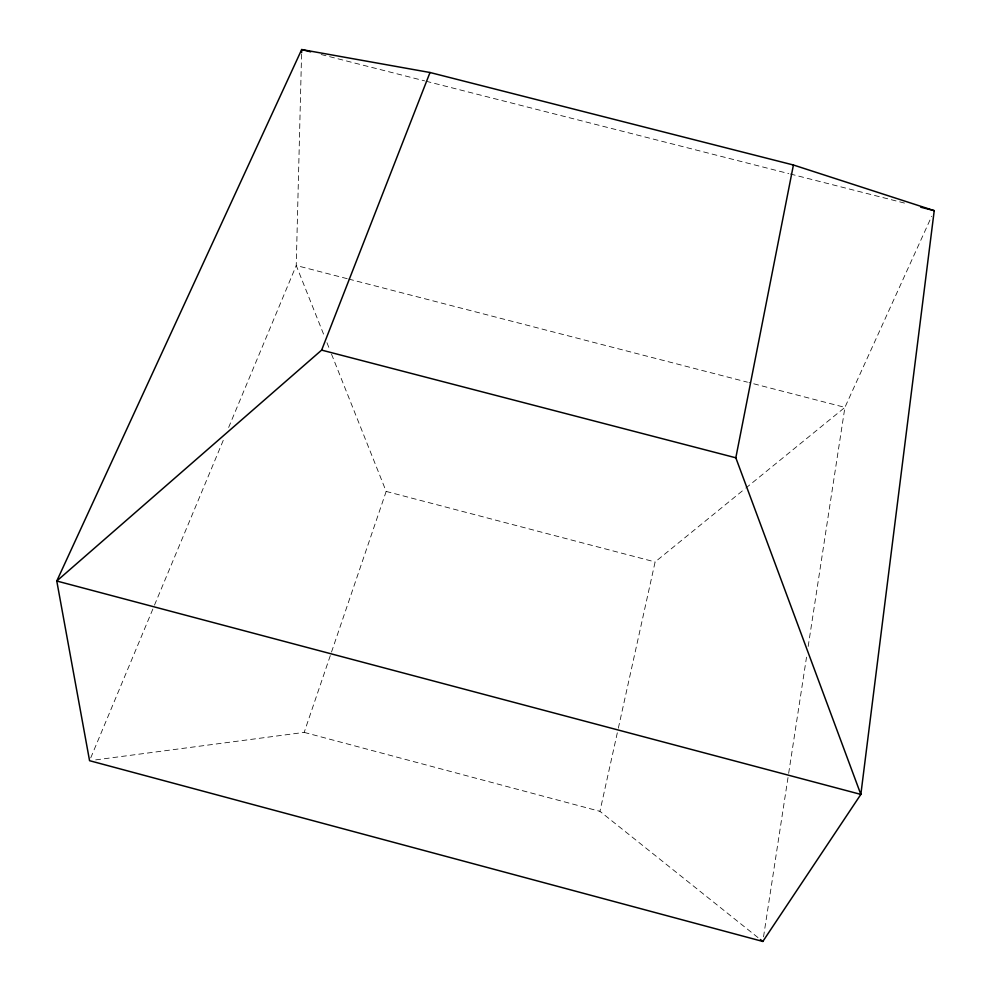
<?xml version="1.0" encoding="UTF-8"?>
<svg xmlns="http://www.w3.org/2000/svg" width="991" height="991" viewBox="0 0 991 991"><rect width="100%" height="100%" fill="white"/><g stroke="black" fill="none" stroke-linecap="round" stroke-linejoin="round"><path stroke-width="0.74" stroke-dasharray="4.96 3.72" d="M301.574 54.183L296.235 265.501L228.339 428.186M763.528 936.867L788.427 774.851M788.663 773.327L806.525 657.169M808.173 646.466L844.914 407.375L931.676 216.273M757.991 937.597L599.939 811.332L618 729.71M618.334 728.199L655.113 561.947L744.637 489.034M95.693 759.886L304.175 732.386L386.168 491.425L330.387 351.297M90.751 757.842L153.89 606.566M154.485 605.142L224.164 438.171M745.839 488.067L844.914 407.375L748.973 382.563M321.171 54.517L424.594 80.853M426.093 81.237L788.836 173.623M790.335 173.995L907.248 203.774M347.209 278.682L296.235 265.501L324.701 336.99M348.708 279.066L747.474 382.179M386.168 491.425L655.113 561.947M304.175 732.386L599.939 811.332M326.968 342.713L329.817 349.86"/><path stroke-width="1.49" d="M301.611 52.634L301.685 49.55L430.007 72.504L793.419 165.001L934.228 210.649L860.845 794.41L762.822 941.45L89.562 760.692L56.772 581.011L301.685 49.55L310.679 51.842M430.007 72.504L321.641 350.108L56.772 581.011L860.845 794.41L735.817 457.792L793.419 165.001M920.738 207.206L934.228 210.649M321.641 350.108L735.817 457.792M760.407 939.518L762.822 941.45"/></g></svg>
